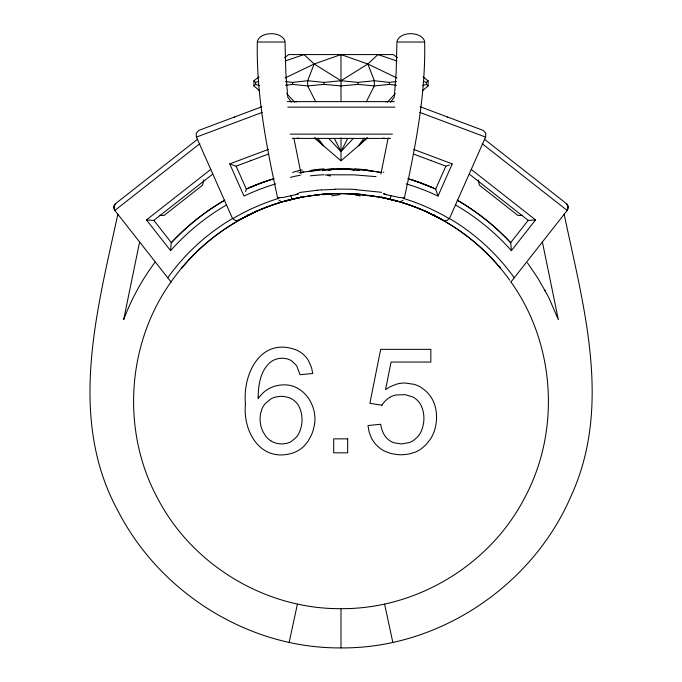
<?xml version="1.0" encoding="UTF-8"?>
<svg xmlns="http://www.w3.org/2000/svg" width="682" height="682" viewBox="0 0 682 682"><rect width="100%" height="100%" fill="white"/><g stroke="black" fill="none" stroke-linecap="round" stroke-linejoin="round"><path stroke-width="1.02" d="M339.039 169C341.537 169.162 340.378 169.238 342.85 169M226.424 205.001A230.328 228.547 51.9 0 0 174.473 246.415L170.602 250.644L171.191 243.073M394.324 96.162L396.148 73.042L396.933 42.02L424.647 42.02C425.79 94.645 415.466 146.485 404.443 197.661M246.287 189.281L245.588 191.642M396.95 41.338C400.198 31.116 421.382 31.133 424.656 41.338M257.344 41.338C260.618 31.133 281.802 31.116 285.05 41.338M388.143 138.062L380.897 174.038M117.833 214.25C96.887 311.435 66.989 418.842 118.591 512.08C160.705 593.28 249.126 648.684 341 647.9C438.697 648.821 532.241 585.957 570.817 496.624C612.632 406.088 583.408 306.346 564.167 214.25M139.605 241.974L123.647 319.696C131.336 299.142 141.975 279.68 155.121 262.11M203.722 179.971L202.614 185.172L164.03 215.478L159.767 215.35M289.185 642.367L297.412 604.056M404.349 197.754L399.516 197.55L391.084 195.751L390.053 199.229L389.269 199.059M182.597 266.304L181.693 268.017L184.541 264.684A209.127 208.172 51.9 0 1 244.753 217.191L245.043 217.029M422.508 183.842L435.704 189.025L445.849 166.161L413.301 153.944M431.203 160.662L431.374 160.219M447.366 117.602L447.58 117.023M396.95 78.012L367.837 63.989L341 54.577L314.163 63.989L307.676 80.723L307.676 85.923L315.766 101.865M485.686 136.818L485.746 133.075L483.188 130.398L420.103 106.716M406.208 183.85A225.887 224.574 20.6 0 1 433.522 194.003L437.997 196.058L452.251 163.885L413.659 149.409M449.788 217.797L485.567 137.082L419.737 112.385M347.667 138.42L341 151.549L328.681 138.42M366.234 101.865L374.324 85.923L374.324 80.723L367.837 63.989L377.947 54.577L396.839 60.962M245.631 216.723L241.027 219.178A210.499 208.803 51.9 0 0 172.214 280.276L171.012 281.964C126.545 344.257 121.191 431.339 157.755 498.585C192.52 565.31 265.784 609.299 341 608.659C416.216 609.299 489.48 565.31 524.245 498.585C560.8 431.348 555.463 344.248 510.98 281.973L510.912 281.854M364.094 138.122L358.417 145.829L366.873 137.79M390.59 102.189L394.375 97.049M401.383 202.094L399.976 201.915A207.72 207.72 0 0 1 427.682 212.324L427.307 211.77M528.175 220.363L510.648 242.681A234.122 233.099 -51.9 0 0 457.179 200.15M455.576 205.001A230.328 228.547 -51.9 0 1 507.527 246.415L511.398 250.644L535.541 219.911L471.313 169.477M510.997 281.947L567.219 210.363L568.132 206.544L566.375 203.577L484.339 139.154M255.946 211.122L255.469 211.59M353.319 138.42L341 151.549L334.333 138.42M387.367 102.138L395.338 93.647M422.439 90.783L428.091 85.923L426.412 84.432L426.412 82.403L428.091 80.723L422.993 76.896M259.561 90.783L253.909 85.923L255.588 84.432L255.588 82.403L253.909 80.723L259.007 76.896M314.393 137.926L341 160.799L367.607 137.926M197.661 139.154L115.625 203.577L113.877 206.484L114.781 210.363L171.003 281.947M300.719 196.774L299.799 197.354M199.86 143.663L114.84 210.44A4.91 4.91 0 0 1 115.667 203.551M170.602 250.644L146.46 219.911L210.687 169.477M153.8 220.388L212.673 174.149M385.867 102.027L386.387 101.618M403.019 200.261L401.204 201.352M255.23 211.778L254.412 212.281A207.72 207.72 0 0 1 282.118 201.889L280.617 202.094M284.496 57.765L288.75 54.577L393.25 54.577L397.504 57.765M367.837 63.989L341 80.723L324.01 82.403L307.676 80.723L292.621 82.403L285.511 81.499M390.036 199.238L390.59 199.374M299.134 197.61L299.62 197.43L298.733 197.72A206.458 205.197 -20.6 0 0 239.101 220.081L238.853 220.209M245.332 216.867L255.008 212.17M245.929 216.569L246.526 216.262M246.824 216.109L247.421 215.81M247.719 215.657L248.316 215.359M248.615 215.205L249.51 214.762M238.811 220.235L235.52 220.567L232.733 218.7A211.088 209.851 -20.6 0 1 278.912 198.292M285.05 78.012L314.163 63.989L341 80.723L357.99 82.403L374.324 80.723L389.379 82.403L396.489 81.499M268.699 153.944L236.125 166.169L246.304 189.05L259.416 183.637A230.9 229.612 -20.6 0 1 273.175 178.965M452.004 163.987L451.569 164.174M249.228 214.89L248.598 215.103M449.429 165.018L446.079 166.161M261.897 106.716L198.769 130.415L196.228 133.135L196.331 136.86M262.263 112.385L196.433 137.082L232.212 217.797M275.792 183.85A225.887 224.574 -20.6 0 0 248.478 194.003L244.003 196.058L229.749 163.885L268.341 149.409M255.588 82.403L258.563 81.397M285.161 60.962L304.053 54.577L314.163 63.989M422.448 85.625L426.412 84.432M283.789 201.403L286.082 200.764M298.861 138.114L296.815 138.412M296.005 198.462L285.05 201.207L285.698 201.028M286.849 200.551L288.111 200.218M286.858 200.713L291.223 199.587M298.716 193.901L297.258 194.268M288.077 200.227L289.185 199.937M289.049 199.971L289.5 199.852M289.458 199.869L290.012 199.724M289.961 199.741L290.43 199.621M290.293 199.655L290.89 199.502M290.566 199.587L291.41 199.374M291.359 199.391L291.819 199.28M291.691 199.306L292.731 199.059M291.964 199.4L292.748 199.212M293.064 198.982L292.314 198.905M292.945 199.008L293.78 198.812M295.28 194.745L283.218 197.43L277.71 197.78M293.362 198.905L294.164 198.718M293.575 199.016L299.944 197.627M293.985 198.76L295.425 198.436M295.246 198.471L296.312 198.232M296.056 198.292L296.866 198.112M296.747 198.138L297.386 198.002M296.372 198.385L297.403 198.155M297.497 197.976L298.23 197.823M298.733 197.72L298.682 197.729A206.382 205.12 -20.6 0 0 239.101 220.09M298.153 197.84L298.895 197.686M299.134 197.789L299.628 197.686M299.543 197.55L300.515 197.354M299.765 197.661L301.742 197.269M248.291 215.18L247.779 215.248M301.18 197.379L302.365 197.149M301.938 197.234L302.706 197.089M302.458 197.132L304.257 196.8M302.987 197.038L305.221 196.629M299.449 172.742L300.685 172.52M300.455 172.563L301.768 172.333M300.268 172.597L303.78 172M305.135 196.646L308.255 196.126M305.604 196.561L306.107 196.476M302.237 172.256L303.251 172.086M306.099 196.484L306.619 196.39M306.84 196.356L312.978 195.427M299.142 192.52L317.266 190.269M303.626 172.026L324.436 169.588M308.844 196.032L309.475 195.93M308.895 196.024L322.416 194.361L336.021 193.586M310.105 195.836L310.787 195.734M153.612 220.439L146.46 219.911M308.912 171.225L315.851 170.364M313.609 195.342L314.53 195.222M314.513 195.222L315.357 195.112M314.913 195.171L316.942 194.924M535.541 219.911L528.388 220.439M316.201 195.009L318.341 194.771M285.511 85.233L292.621 84.415L307.676 85.923L324.01 84.372L341 85.923L357.99 84.372L374.324 85.923L389.379 84.415L396.489 85.233M319.057 194.685L319.781 194.617M318.963 194.702L319.952 194.6M320.514 194.541L321.256 194.464M320.983 194.489L321.503 194.447M322.032 194.396L329.167 193.867M323.14 169.682L323.788 169.63M324.376 169.588L325.902 169.486M327.241 193.986L327.872 193.944M325.774 169.494L326.678 169.434M321.597 189.937L335.152 189.366M327.147 169.409L326.456 169.451L339.252 169M328.255 169.341L327.462 169.392A30.588 2.677 0.1 0 1 331.895 169.23L334.18 169.093M329.866 193.824L334.76 193.62M329.048 169.298L329.764 169.264M330.489 169.23L331.222 169.204M331.929 193.722L332.62 193.697L331.853 193.731M331.597 169.187L332.407 169.153M333.327 193.662L341.835 193.526A18.755 1.611 -0.1 0 1 347.249 193.611M333.225 169.127L334.069 169.102M522.233 215.35L517.97 215.478L479.386 185.172L478.278 179.971M334.905 169.076L335.766 169.059M336.252 193.577L335.493 193.603A18.602 1.594 0.1 0 1 340.165 193.526L351.392 193.782M336.431 169.042L338.374 169.008M337.019 193.569L337.795 193.552M337.948 169.017L340.233 169M338.579 193.543L340.173 193.526M394.929 107.151L287.821 107.151M392.397 134.132L290.165 134.132M339.798 169L341.324 168.991M287.327 101.618L394.298 101.618M292.297 138.42L390.598 138.42M341 168.991L352.952 169.298M385.185 138.412L383.139 138.114M344.376 169.017L343.609 169.008L349.619 169.153M345.135 169.034L345.885 169.042M346.644 169.059L347.394 169.085M347.223 193.62L350.045 193.722M348.135 169.102L348.886 169.127M349.568 169.153L350.36 169.187M351.111 169.213L351.861 169.247M350.736 193.756L359.866 194.387M352.611 169.281L357.658 169.596M355.544 189.656L381.741 192.333M356.166 169.494L370.249 170.841M354.7 193.978L355.313 194.02M358.135 169.63L358.775 169.673M359.38 194.344L367.342 195.205M434.221 215.248L433.761 215.188M444.511 220.644L447.17 220.346L449.268 218.7A211.088 209.851 20.6 0 0 403.088 198.292M361.92 194.583L362.901 194.685M365.023 170.244L367.922 170.56M366.2 170.364L368.936 170.679M363.847 194.788L364.768 194.89M368.826 170.671L370.565 170.884M376.004 176.629L353.967 174.848L329.577 174.788A41.73 4.834 0 0 0 324.871 175.001M370.087 170.824L371.605 171.02M371.392 170.994L372.952 171.199M368.144 195.308L368.919 195.41M371.52 171.012L373.071 171.225M368.502 195.359L379.576 197.141M372.756 171.173L381.434 172.546M369.661 195.512L372.295 195.896M373.693 171.31L374.401 171.412M376.967 171.796L377.547 171.89M373.011 196.007L373.608 196.101M381.946 405.219L369.883 403.318L380.675 349.355L430.828 349.355L430.828 362.048L391.05 362.048L385.569 389.618L390.215 386.72L396.182 384.264A30.153 30.153 0 0 1 404.835 382.994L414.264 384.341A28.883 28.883 0 0 1 421.22 387.521L425.005 390.326A34.594 34.594 0 0 1 428.475 393.787L429.515 395.048A31.432 31.432 0 0 1 433.641 401.996C437.375 410.973 437.392 421.305 434.502 430.53A37.186 37.186 0 0 1 430.282 439.259L425.764 444.928L421.433 448.688A30.605 30.605 0 0 1 414.869 452.285L409.353 453.939L403.326 454.689A46.572 46.572 0 0 1 397.759 454.613L391.349 453.615L385.594 451.612A29.65 29.65 0 0 1 378.178 446.744A30.929 30.929 0 0 1 376.063 444.664A29.454 29.454 0 0 1 371.161 437.443L369.098 431.817L367.982 425.534L380.675 424.264C381.545 429.975 383.727 435.849 388.314 439.6A18.235 18.235 0 0 0 393.744 442.712L401.238 443.948L409.26 442.601A19.914 19.914 0 0 0 414.136 439.992L417.529 436.915A22.796 22.796 0 0 0 420.862 432.064C424.895 423.479 425.099 412.704 420.47 404.298A20.093 20.093 0 0 0 417.069 400.036A18.985 18.985 0 0 0 412.687 396.924L405.04 394.648L395.782 394.997A19.872 19.872 0 0 0 389.729 397.418M378.109 171.983L379.669 172.239M374.171 196.194L375.808 196.467M380.147 172.316L380.607 172.401M376.302 196.552L376.779 196.629M235.921 166.161L229.749 163.885M378.86 197.004L353.438 193.893A21.56 1.782 0 0 0 340.966 193.569M378.621 196.962L382.363 197.686M379.9 197.2L380.496 197.32M381.264 197.311L381.86 197.43M381.033 197.422L381.894 197.592M381.724 197.405L383.318 197.729A206.441 205.18 20.6 0 1 442.899 220.081L444.314 220.61M381.98 197.61L382.866 197.789M382.474 197.473L385.134 198.112M382.585 197.737L385.015 198.249M385.032 198.095L385.782 198.257M384.597 198.164L386.609 198.598M385.688 198.232L386.813 198.488M385.714 198.402L393.821 200.355M386.754 198.471L387.529 198.65M387.052 198.539L387.836 198.718M387.777 198.709L389.482 199.11M386.72 194.745L391.084 195.751M388.22 198.974L394.742 200.602M390.411 199.332L391.153 199.519M384.742 194.268L383.284 193.901M391.11 199.502L391.8 199.681M391.707 199.655L392.542 199.869M392.5 199.852L392.951 199.971M392.815 199.937L393.889 200.218M393.778 200.184L395.833 200.738M433.402 215.103L432.49 214.762L433.385 215.205M394.656 200.576L397.001 201.224M396.992 201.224L395.5 200.815M395.824 200.738L397.862 201.309M255.588 84.432L259.552 85.625M423.437 81.397L426.412 82.403M426.992 212.17L440.973 219.178A210.499 208.803 -51.9 0 1 509.786 280.276M280.796 201.352L278.981 200.261M382.201 197.354L381.238 196.74M433.684 215.359L434.281 215.657M434.579 215.81L435.176 216.109M435.474 216.262L436.071 216.569M436.369 216.723L436.957 217.029M291.947 199.229L290.916 195.751M295.613 101.618L296.141 102.027M482.14 143.663L567.16 210.44A4.91 4.91 0 0 0 566.333 203.551L566.375 203.577M469.327 174.149L528.2 220.388M426.574 211.616L426.062 211.122M315.127 137.79L323.583 145.829L317.906 138.122M286.662 93.647L294.633 102.138M499.446 266.994L497.459 264.684A209.127 208.172 -51.9 0 0 437.247 217.191M499.804 267.421L500.341 268.052L499.403 266.304M153.825 220.363L171.353 242.681A234.122 233.099 51.9 0 1 224.821 200.15M527.459 262.877L537.825 278.094L547.493 295.127M287.625 97.049L291.41 102.189M544.909 290.234L545.515 291.359M547.799 295.732L548.865 297.846M549.172 298.46L558.353 319.696L542.395 241.974M437.997 196.058L435.713 189.281M234.42 117.023L234.634 117.602M250.626 160.219L250.797 160.662M510.758 242.877L511.398 250.644M384.588 604.056L392.815 642.367M301.103 174.038L293.857 138.062M277.557 197.661C266.509 146.485 256.253 94.645 257.319 42.02L285.033 42.02L285.852 73.042L287.676 96.162M428.091 80.723L428.091 85.923M389.379 82.403L389.379 84.415M357.99 82.403L357.99 84.372M341 54.577L341 101.806M341 137.79L341 160.799M341 608.685L341 647.874M324.01 82.403L324.01 84.372M292.621 82.403L292.621 84.415M253.909 80.723L253.909 85.923M381.92 405.202A23.154 23.154 0 0 1 389.737 397.427M270.763 440.811A20.537 20.537 0 0 0 282.834 443.922L286.866 443.309A17.664 17.664 0 0 0 291.419 441.39L296.159 437.401A20.648 20.648 0 0 0 298.69 433.829C303.038 425.321 303.226 414.451 298.733 405.961A19.548 19.548 0 0 0 296.926 403.36A20.093 20.093 0 0 0 294.743 401.101L293.959 400.445A18.286 18.286 0 0 0 288.682 397.521L283.524 396.43A25.677 25.677 0 0 0 280.166 396.353L275.988 396.941A19.693 19.693 0 0 0 270.353 399.277L265.486 403.352A20.29 20.29 0 0 0 262.007 408.748L260.439 414.076L260.055 418.884A29.514 29.514 0 0 0 262.92 431.561L265.844 436.301A19.974 19.974 0 0 0 270.78 440.785M298.034 193.492A10.119 0.827 -14.7 0 1 296.875 193.833M297.574 194.268A16.036 1.253 -12.3 0 1 295.485 194.771M385.125 193.833A10.119 0.827 14.7 0 1 383.966 193.492M386.515 194.771A16.036 1.253 12.3 0 1 384.426 194.268M249.859 187.465A232.255 232.255 0 0 1 269.126 180.236M412.874 180.236A232.255 232.255 0 0 1 432.141 187.465M246.296 189.025A230.831 229.536 -20.6 0 1 274.198 178.658M167.738 277.796A215.324 213.662 51.9 0 1 233.039 218.214M247.685 215.018A6.206 4.16 63.1 0 1 247.165 215.128M171.327 242.724A235.154 233.406 51.9 0 1 224.438 200.389M321.231 194.251A38.294 3.248 0.1 0 1 328.536 193.671M317.59 194.788A62.369 4.058 -1.1 0 1 320.523 194.481M301.896 196.859A111.447 2.506 -5.8 0 1 303.089 196.587M322.595 194.72A48.277 3.316 -0.8 0 1 328.562 194.259M328.647 194.029A31.022 2.558 0 0 1 331.196 193.893M353.353 193.671A38.166 3.24 -0.1 0 1 360.599 194.251M361.332 194.464A61.576 4.024 1.1 0 1 364.248 194.779M352.73 194.225A47.058 3.257 0.8 0 1 359.201 194.72M314.786 170.159A55.822 4.356 -0.3 0 1 320.907 169.528M298.008 172.341A104.099 3.401 -4.3 0 1 298.051 172.069M328.409 170.031A104.099 2.344 -5.6 0 1 332.492 169.545M322.475 170.517A54.901 3.572 -1.2 0 1 329.167 170.023M350.079 169.238A30.519 2.66 -0.1 0 1 354.495 169.451M360.846 169.528A55.523 4.331 0.3 0 1 366.933 170.15M383.148 172.077A104.858 3.137 4.6 0 1 383.838 172.341M349.968 169.605A103.698 2.387 5.6 0 1 354.052 170.091M353.02 170.006A54.594 3.581 1.1 0 1 359.67 170.5M355.356 195.095A108.506 3.981 7.5 0 1 360.284 195.905M336.073 193.637A31.329 4.39 0 0 1 353.25 193.961M331.802 195.836A98.02 3.87 -7.2 0 1 340.02 194.6M334.896 189.161A37.732 4.706 -0.1 0 1 356.2 189.477M316.968 190.218A48.499 5.84 0 0 1 321.333 189.886M354.418 168.829A45.566 6.249 0.1 0 1 368.118 170.099M327.326 169.434A96.529 2.916 8.1 0 1 331.145 170.014M311.512 170.193A49.01 6.607 -0.2 0 1 324.112 168.855M292.638 172.469A74.398 7.911 -1.3 0 1 302.322 169.963M327.454 175.487A101.627 3.112 7.2 0 1 330.497 175.905M310.336 175.837A52.736 6.147 0.1 0 1 323.703 174.728M290.37 177.456A78.677 8.039 -0.6 0 1 300.199 175.308M448.961 218.214A215.324 213.662 -51.9 0 1 514.262 277.796M434.835 215.12A6.206 4.143 -63.1 0 1 434.315 215.018M457.562 200.389A235.154 233.406 -51.9 0 1 510.673 242.724M407.802 178.658A230.831 229.536 20.6 0 1 435.704 189.025M408.825 178.965A230.9 229.612 20.6 0 1 422.584 183.637M383.318 197.729A206.382 205.12 20.6 0 1 442.899 220.09M258.18 396.864L258.154 398.8C261.965 392.841 267.864 388.246 274.675 386.242A30.323 30.323 0 0 1 281.811 384.955C304.428 382.849 319.705 408.109 313.592 428.415A39.377 39.377 0 0 1 311.393 435.099L308.068 441.237L303.84 446.292A29.352 29.352 0 0 1 298.707 450.231A30.255 30.255 0 0 1 292.851 452.976C261.146 463.129 242.511 432.166 245.452 403.778C242.511 373.19 261.283 336.26 296.738 350.147A26.359 26.359 0 0 1 303.285 354.367A26.274 26.274 0 0 1 308.315 360.292L311.572 367.709L312.748 373.472L300.054 374.742L296.661 365.714L291.657 360.838A16.521 16.521 0 0 0 286.815 358.775L283.209 358.263A21.423 21.423 0 0 0 280.728 358.289A19.318 19.318 0 0 0 271.095 361.656C260.643 369.976 258.316 384.281 258.18 396.864M347.667 438.867L333.703 438.867L333.703 452.831L347.667 452.831L347.667 438.867"/></g></svg>
